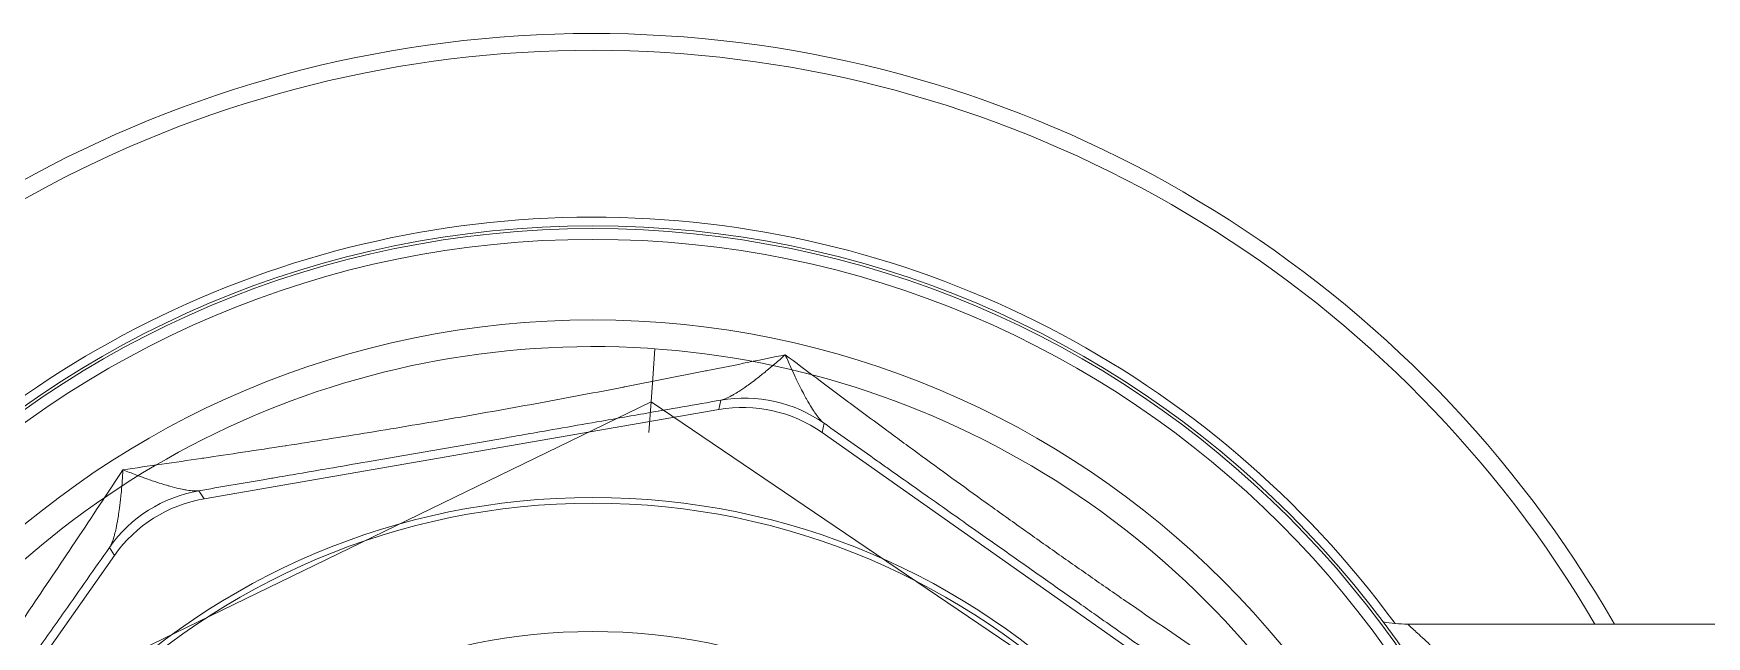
# Model space of a CAD drawing. Header units: metres. Extents: x 78 to 178, y -74 to 157.
# Drawn here: x 119.0425 to 119.0981, y 27.7088 to 27.7289 of the extents above; entities that cross this region are included whole.
import ezdxf

# ---------------------------------------------------------------- set-up
doc = ezdxf.new("R2010")
doc.units = ezdxf.units.M
doc.layers.add('mobiliario', color=252, linetype='Continuous', lineweight=9)

# ---------------------------------------------------------------- blocks, each defined once
blk = doc.blocks.new('SE2')
at = {"layer": 'mobiliario'}
for p, q in [((140.8121669646785, 375.000229504535), (135.7616338036416, 378.4210646788488)), ((146.299963708312, 377.6637019374917), (140.8121669646785, 375.000229504535)), ((140.8287213418723, 375.2305755180213), (140.8121669646785, 375.0002295045349)), ((140.7968801250408, 374.7875206524817), (140.8121669646785, 375.0002295045349)), ((140.783493933481, 374.6012583832664), (140.7968801250408, 374.7875206524816)), ((140.783493933481, 374.6012583832664), (140.7279500287923, 374.6054894912949)), ((140.8390720586237, 374.5975034360187), (140.783493933481, 374.6012583832664))]:
    blk.add_line(p, q, dxfattribs=at)
for radius in [6.700000000000001, 4.358578643762693]:
    blk.add_circle((141.2494305472752, 381.0845371118053), radius, dxfattribs=at)
for radius, start, end in [(6.499999999999996, 206.3803913987471, 265.3983418027593), (6.499999999999997, 266.3803913987469, 325.3983418027597)]:
    blk.add_arc((141.2494305472752, 381.0845371118053), radius, start, end, dxfattribs=at)
blk = doc.blocks.new('110-32-planta')
at = {"layer": 'mobiliario'}
for p, q in [((7.783686353403637, 4.058092271002066), (7.79368437124451, 4.072291497676907)), ((7.745967842813628, 4.064006789860692), (7.760167069488468, 4.054008772019819)), ((7.740704884610501, 4.060375985726363), (7.716584357537947, 4.060375985726363)), ((7.783686353403637, 4.058092271002066), (7.783855531078664, 4.057825171631918)), ((7.763602161145557, 4.05323777111193), (7.780712196828644, 4.056208474367612)), ((7.780881374573831, 4.055941374886697), (7.780712196828644, 4.056208474367612)), ((7.760097828367043, 4.053700277443347), (7.760167069488468, 4.054008772019819)), ((7.763602161145557, 4.05323777111193), (7.76353292005092, 4.052929276654811))]:
    blk.add_line(p, q, dxfattribs=at)
for centre, radius in [((7.767784357537947, 4.07990878572637), 0.0327752423231971), ((7.767784357537947, 4.07990878572637), 0.0326809355198816), ((7.767784357537947, 4.07990878572637), 0.0323251940586343), ((7.767784357537947, 4.079908785726381), 0.0237439999999998), ((7.767784357537947, 4.079908785726381), 0.0235519999999997)]:
    blk.add_circle(centre, radius, dxfattribs=at)
for centre, radius, start, end in [((7.767784357537947, 4.079908785726274), 0.0391714225744384, 209.9106744397554, 323.0401916659858), ((7.767784357537947, 4.079908785726278), 0.0386114951278725, 210.3898151397287, 322.4123922033968), ((7.767784357537947, 4.079908785726285), 0.0330636140941715, 216.2505794375824, 322.2335958144669)]:
    blk.add_arc(centre, radius, start, end, dxfattribs=at)
for centre, major_axis, ratio, start_param, end_param in [((7.7799251285319, 4.060740817583354), (0.002461502444541101, -0.0038862441655844), 0.9999553905319528, 5.890501997412554, 6.675868616946614), ((7.780094509099343, 4.060473397884678), (-0.0038860708033726, -0.0024613926365322), 0.9999553905319349, 1.178112914091508, 1.963479636997186), ((7.762815378781098, 4.057770163972221), (-0.0010074445323892, -0.0044885346732736), 0.9999553905319525, 5.890501997412567, 6.675868616946599), ((7.762746054646591, 4.057461299542023), (-0.0044883344417342, 0.001007399592586), 0.9999553905319352, 1.178112920983981, 1.963479636953977)]:
    blk.add_ellipse(centre, major_axis=major_axis, ratio=ratio, start_param=start_param, end_param=end_param, dxfattribs=at)
for points, knots in [([(7.79627156433937, 4.073514877410069), (7.795752728139156, 4.072823989587741), (7.795229108887312, 4.072123927981859), (7.794700020434859, 4.071412274389583), (7.794683011435808, 4.071389396333518), (7.794665996796347, 4.071366506320902), (7.794648976943108, 4.071343604874247), (7.794388179662262, 4.07099268322234), (7.794125691057729, 4.070638418450926), (7.793862779651548, 4.070282335338049), (7.793583450271092, 4.069904015976572), (7.793303644646741, 4.069523645514433), (7.793023717496082, 4.069141513351478), (7.793015064090512, 4.06912970047594), (7.793006410569425, 4.06911788591702), (7.79299775692796, 4.069106069663217), (7.792449271580316, 4.068357131531076), (7.791900062774054, 4.067600972702663), (7.791350106920496, 4.066836166767831), (7.791071983011974, 4.066449388784694), (7.790793667559192, 4.06606039857149), (7.790515135245101, 4.065669037188374), (7.790235705761787, 4.06527641520687), (7.789956057727202, 4.064881406266582), (7.789676382842607, 4.064484188193628), (7.789398958110027, 4.064090165978065), (7.789121571286173, 4.063694055379833), (7.788847566458904, 4.06330067132912), (7.788573561631637, 4.062907287278406), (7.788302027688104, 4.062515370262698), (7.788032822405233, 4.062124865779956), (7.787494411839496, 4.061343856814477), (7.786965364222852, 4.060568462455406), (7.786444259059955, 4.059798222176503), (7.78643899004885, 4.059790434104399), (7.786433721847991, 4.059782646560328), (7.786428454456235, 4.059774859544241), (7.785912776838358, 4.059012510721274), (7.785404849630985, 4.058255219586339), (7.784903206860178, 4.057502553208802), (7.784889498734366, 4.057481985494096), (7.784875794678918, 4.05746142022685), (7.784862094595907, 4.057440857296636), (7.7846033545541, 4.057052505385168), (7.784346030568514, 4.056664987040225), (7.784091480747782, 4.056280603683351), (7.783861241536883, 4.055932930601063), (7.783633272139312, 4.055587822139763), (7.783406678480673, 4.055244112641194)], [1.52883381e-08, 1.52883381e-08, 1.52883381e-08, 1.52883381e-08, 0.1211066937485003, 0.1211066937485003, 0.1211066937485003, 0.1250000000000002, 0.1250000000000002, 0.1250000000000002, 0.1846576051162134, 0.1846576051162134, 0.1846576051162134, 0.2480406363767938, 0.2480406363767938, 0.2480406363767938, 0.2500000000000004, 0.2500000000000004, 0.2500000000000004, 0.3741884404877237, 0.3741884404877237, 0.3741884404877237, 0.4369930715099171, 0.4369930715099171, 0.4369930715099171, 0.5000000000000006, 0.5000000000000006, 0.5000000000000006, 0.5625000000000006, 0.5625000000000006, 0.5625000000000006, 0.6250000000000004, 0.6250000000000004, 0.6250000000000004, 0.7500000000000001, 0.7500000000000001, 0.7500000000000001, 0.7512639030178277, 0.7512639030178277, 0.7512639030178277, 0.8750000000000001, 0.8750000000000001, 0.8750000000000001, 0.8783812706631234, 0.8783812706631234, 0.8783812706631234, 0.9422400160602032, 0.9422400160602032, 0.9422400160602032, 0.9999999748262192, 0.9999999748262192, 0.9999999748262192, 0.9999999748262192]), ([(7.783855531078714, 4.057825171631879), (7.78434994749584, 4.05853116452242), (7.784847762727864, 4.059241495739421), (7.785349501769318, 4.059956856051563), (7.78568121158252, 4.060429795201021), (7.786014636274053, 4.060904932267067), (7.78634980722095, 4.061382296944036), (7.78660387014407, 4.061744144133793), (7.786859015457133, 4.062107383708513), (7.787115165724693, 4.062471899080883), (7.787283547551588, 4.062711515322231), (7.787452363621711, 4.062951682844499), (7.787621690538742, 4.063192508900545), (7.787751070096817, 4.063376519625184), (7.787880734120384, 4.063560895210229), (7.788010750425585, 4.063745731307693), (7.78830975010031, 4.064170800555224), (7.788610613326526, 4.064598306047717), (7.788910944743867, 4.065024839985361), (7.78921364923697, 4.065454744190947), (7.78951549516465, 4.065883209880777), (7.789816325900822, 4.066310021223515), (7.79011600454487, 4.066735198005931), (7.790414675836708, 4.067158733198418), (7.790712434755711, 4.067580768176064), (7.790966804102495, 4.067941304014734), (7.791220507558335, 4.068300744934933), (7.791473621135522, 4.068659203934455), (7.791813083688473, 4.069139950200451), (7.792151372147861, 4.069618770364961), (7.79248862350959, 4.070095871901741), (7.792572029368329, 4.070213864200357), (7.792655371791241, 4.070331751376773), (7.792738641379813, 4.070449520377067), (7.792949209391416, 4.070747328792403), (7.793159430754236, 4.071044550035587), (7.793369164576631, 4.071340988314947), (7.793577736937669, 4.071635784982074), (7.793785827419256, 4.071929807721502), (7.793992861928217, 4.072222250868523)], [0, 0, 0, 0, 0.1505008491670417, 0.1505008491670417, 0.1505008491670417, 0.2500000000000002, 0.2500000000000002, 0.2500000000000002, 0.3254213494405178, 0.3254213494405178, 0.3254213494405178, 0.3750000000000001, 0.3750000000000001, 0.3750000000000001, 0.4128821277306659, 0.4128821277306659, 0.4128821277306659, 0.5, 0.5, 0.5, 0.5878062361857858, 0.5878062361857858, 0.5878062361857858, 0.6752762006393703, 0.6752762006393703, 0.6752762006393703, 0.7499999999999999, 0.7499999999999999, 0.7499999999999999, 0.8502156106320498, 0.8502156106320498, 0.8502156106320498, 0.8749999999999998, 0.8749999999999998, 0.8749999999999998, 0.9376735363665988, 0.9376735363665988, 0.9376735363665988, 1, 1, 1, 1]), ([(7.761390449221642, 4.051421578924948), (7.760699561399321, 4.051940415125166), (7.759999499793429, 4.05246403437701), (7.759287846201153, 4.052993122829458), (7.759264968145089, 4.053010131828514), (7.75924207813248, 4.053027146467972), (7.759219176685824, 4.053044166321214), (7.75886825503391, 4.053304963602059), (7.7585139902625, 4.053567452206596), (7.758157907149623, 4.053830363612775), (7.757779587788143, 4.054109692993229), (7.757399217326003, 4.054389498617577), (7.757017085163048, 4.054669425768238), (7.757005272287514, 4.054678079173812), (7.75699345772859, 4.054686732694896), (7.756981641474787, 4.054695386336359), (7.756232703342648, 4.055243871684008), (7.755476544514231, 4.055793080490268), (7.754711738579402, 4.056343036343828), (7.754324960596263, 4.056621160252348), (7.753935970383061, 4.056899475705129), (7.753544608999945, 4.057178008019224), (7.753151987018441, 4.057457437502538), (7.752756978078152, 4.057737085537123), (7.752359760005205, 4.058016760421711), (7.751965737789639, 4.058294185154291), (7.751569627191408, 4.058571571978148), (7.751176243140698, 4.058845576805417), (7.750782859089981, 4.059119581632685), (7.750390942074268, 4.059391115576222), (7.750000437591531, 4.059660320859091), (7.749219428626055, 4.060198731424826), (7.74844403426698, 4.060727779041467), (7.747673793988078, 4.061248884204363), (7.747666005915966, 4.061254153215469), (7.747658218371897, 4.06125942141633), (7.747650431355808, 4.06126468880809), (7.746888082532841, 4.061780366425963), (7.746130791397909, 4.062288293633332), (7.745378125020371, 4.062789936404143), (7.745357557305666, 4.062803644529957), (7.745336992038418, 4.062817348585411), (7.7453164291082, 4.062831048668421), (7.744928077196732, 4.063089788710225), (7.744540558851787, 4.063347112695812), (7.744156175494914, 4.063601662516546), (7.743808502412626, 4.063831901727446), (7.743463393951338, 4.064059871125021), (7.743119684452764, 4.064286464783652)], [1.52883621e-08, 1.52883621e-08, 1.52883621e-08, 1.52883621e-08, 0.1211066937485907, 0.1211066937485907, 0.1211066937485907, 0.125, 0.125, 0.125, 0.1846576051163235, 0.1846576051163235, 0.1846576051163235, 0.2480406363769735, 0.2480406363769735, 0.2480406363769735, 0.2500000000000001, 0.2500000000000001, 0.2500000000000001, 0.3741884404879914, 0.3741884404879914, 0.3741884404879914, 0.4369930715102337, 0.4369930715102337, 0.4369930715102337, 0.5000000000000001, 0.5000000000000001, 0.5000000000000001, 0.5625, 0.5625, 0.5625, 0.6249999999999997, 0.6249999999999997, 0.6249999999999997, 0.7499999999999997, 0.7499999999999997, 0.7499999999999997, 0.7512639030183803, 0.7512639030183803, 0.7512639030183803, 0.8749999999999998, 0.8749999999999998, 0.8749999999999998, 0.8783812706637725, 0.8783812706637725, 0.8783812706637725, 0.942240016060842, 0.942240016060842, 0.942240016060842, 0.9999999748264768, 0.9999999748264768, 0.9999999748264768, 0.9999999748264768]), ([(7.745700743443457, 4.063837612185603), (7.746406736333988, 4.063343195768485), (7.747117067550987, 4.062845380536462), (7.747832427863123, 4.062343641495008), (7.748305367012591, 4.062011931681801), (7.748780504078637, 4.061678506990268), (7.749257868755606, 4.061343336043368), (7.749619715945363, 4.061089273120252), (7.749982955520082, 4.060834127807193), (7.75034747089245, 4.060577977539636), (7.750587087133794, 4.060409595712737), (7.750827254656067, 4.060240779642612), (7.751068080712116, 4.06007145272558), (7.751252091436754, 4.059942073167508), (7.751436467021798, 4.059812409143944), (7.751621303119258, 4.059682392838745), (7.752046372366791, 4.059383393164018), (7.752473877859288, 4.059082529937793), (7.752900411796937, 4.05878219852045), (7.753330316002518, 4.058479494027356), (7.753758781692348, 4.058177648099671), (7.754185593035082, 4.057876817363503), (7.754610769817503, 4.057577138719451), (7.755034305009985, 4.057278467427614), (7.755456339987631, 4.056980708508614), (7.755816875826305, 4.056726339161826), (7.756176316746505, 4.05647263570599), (7.756534775746025, 4.056219522128799), (7.757015522012025, 4.055880059575851), (7.757494342176527, 4.055541771116462), (7.757971443713308, 4.055204519754735), (7.758089436011928, 4.055121113895991), (7.758207323188344, 4.055037771473081), (7.758325092188642, 4.054954501884505), (7.758622900603974, 4.054743933872906), (7.758920121847161, 4.054533712510085), (7.759216560126518, 4.054323978687687), (7.759511356793644, 4.054115406326652), (7.759805379533078, 4.053907315845069), (7.760097822680101, 4.053700281336102)], [0, 0, 0, 0, 0.1505008491662884, 0.1505008491662884, 0.1505008491662884, 0.2499999999999998, 0.2499999999999998, 0.2499999999999998, 0.325421349439888, 0.325421349439888, 0.325421349439888, 0.3749999999999998, 0.3749999999999998, 0.3749999999999998, 0.4128821277301026, 0.4128821277301026, 0.4128821277301026, 0.5, 0.5, 0.5, 0.5878062361853456, 0.5878062361853456, 0.5878062361853456, 0.6752762006389953, 0.6752762006389953, 0.6752762006389953, 0.75, 0.75, 0.75, 0.8502156106318066, 0.8502156106318066, 0.8502156106318066, 0.875, 0.875, 0.875, 0.9376735363664304, 0.9376735363664304, 0.9376735363664304, 1, 1, 1, 1]), ([(7.740705467884027, 4.060376022810494), (7.740705469091152, 4.060376023238376), (7.740703438530978, 4.060377840547513), (7.740699395865049, 4.060381452064453), (7.740699086595974, 4.060381728350086), (7.74069876558017, 4.060382015110267), (7.740698432843415, 4.060382312328573), (7.740679734801758, 4.060399014421548), (7.740623913841993, 4.060448946638822), (7.740534315374077, 4.060530385278251), (7.740531972896121, 4.060532514424231), (7.74052960738588, 4.060534665053314), (7.740527218915119, 4.060536837147655), (7.740482954683123, 4.060577091392865), (7.740430797314992, 4.060624713469067), (7.740371127880308, 4.060679666343193), (7.740308109122246, 4.060737703793989), (7.740236711411739, 4.060803917700451), (7.74015740883312, 4.060878309315359), (7.740152772588657, 4.060882658451522), (7.740148109312245, 4.060887035551762), (7.740143419329961, 4.06089144040754), (7.740067665543541, 4.060962588758229), (7.739985032125694, 4.061040871446042), (7.739897144441272, 4.061125164292786), (7.739891713486206, 4.061130373107484), (7.739886262476347, 4.061135604857061), (7.739880791598338, 4.061140859459801), (7.739791831291464, 4.061226302979342), (7.739697369571048, 4.061318034013115), (7.739598129791553, 4.061415761516042), (7.739592502596508, 4.06142130296044), (7.7395868600534, 4.061426863664661), (7.739581202307413, 4.061432443567266), (7.739373827723589, 4.061636964940799), (7.739145924807928, 4.061867367146685), (7.738902788484317, 4.062122438015186), (7.738651449596581, 4.062386114077366), (7.738383822795802, 4.062676154728574), (7.738104418260384, 4.062992884719321)], [0.3444963233536324, 0.3444963233536324, 0.3444963233536324, 0.3444963233536324, 0.3728322645218222, 0.3728322645218222, 0.3728322645218222, 0.3750000000000008, 0.3750000000000008, 0.3750000000000008, 0.4968152411113025, 0.4968152411113025, 0.4968152411113025, 0.5000000000000011, 0.5000000000000011, 0.5000000000000011, 0.5590214075982451, 0.5590214075982451, 0.5590214075982451, 0.6213557639677438, 0.6213557639677438, 0.6213557639677438, 0.6250000000000016, 0.6250000000000016, 0.6250000000000016, 0.6838626270898726, 0.6838626270898726, 0.6838626270898726, 0.6875000000000016, 0.6875000000000016, 0.6875000000000016, 0.7466462302179191, 0.7466462302179191, 0.7466462302179191, 0.7500000000000017, 0.7500000000000017, 0.7500000000000017, 0.8729264470855325, 0.8729264470855325, 0.8729264470855325, 1, 1, 1, 1]), ([(7.783855531078664, 4.057825171631918), (7.783826952158897, 4.05778238740589), (7.783800320240196, 4.057729649621258), (7.78377561799529, 4.057669911240068), (7.783749394495358, 4.057606493949827), (7.783725326590406, 4.057535158937084), (7.783702849427691, 4.057457612385761), (7.783696729908506, 4.057436499952042), (7.783690729128202, 4.057414920876684), (7.783684836704914, 4.057392883579744), (7.783667997184068, 4.057329904818242), (7.783652090942581, 4.057263379222707), (7.783636954990428, 4.057193734328041), (7.783615547931062, 4.057095234254859), (7.783595682441812, 4.056990511001587), (7.783577131487412, 4.056880427667287), (7.78357147113531, 4.056846838536568), (7.783565933508626, 4.056812747773509), (7.783560520242225, 4.056778230591497), (7.783547472533186, 4.056695033107043), (7.783535112641346, 4.056609160295298), (7.783523476840508, 4.056521516421173), (7.783506543366463, 4.05639396909644), (7.783491138442698, 4.056262658545922), (7.783477034367797, 4.056127330007242), (7.783474313946747, 4.056101227578803), (7.783471642083413, 4.05607497507513), (7.78346901871167, 4.056048575360858), (7.783457674261825, 4.05593441302939), (7.783447349103532, 4.05581872551971), (7.783437934243026, 4.055700924079982), (7.783432034427541, 4.055627103893556), (7.783426493300722, 4.055552444951562), (7.783421272757124, 4.055476197339054), (7.783416046571106, 4.055399867317266), (7.783411141398318, 4.055321942038499), (7.783406678502537, 4.055244113139735)], [0, 0, 0, 0, 0.1063555931686196, 0.1063555931686196, 0.1063555931686196, 0.2192609546249632, 0.2192609546249632, 0.2192609546249632, 0.25, 0.25, 0.25, 0.3378468449464662, 0.3378468449464662, 0.3378468449464662, 0.4620902758169505, 0.4620902758169505, 0.4620902758169505, 0.5, 0.5, 0.5, 0.5913745996845777, 0.5913745996845777, 0.5913745996845777, 0.7243512150494196, 0.7243512150494196, 0.7243512150494196, 0.75, 0.75, 0.75, 0.8609150295741475, 0.8609150295741475, 0.8609150295741475, 0.930419852093134, 0.930419852093134, 0.930419852093134, 0.9999997962086136, 0.9999997962086136, 0.9999997962086136, 0.9999997962086136]), ([(7.76353292005092, 4.052929276654786), (7.764381765185674, 4.053078888673902), (7.765236168612182, 4.053229180258846), (7.766096447348112, 4.053380173709097), (7.766666189225277, 4.053480173032799), (7.767238508740932, 4.053580480287564), (7.767813723312166, 4.053681142480456), (7.768248808293286, 4.053757282082063), (7.768685587530327, 4.05383363128443), (7.769123937103963, 4.053910164841639), (7.769412882418906, 4.053960613191818), (7.769702510016379, 4.054011141644509), (7.769992940623396, 4.054061770257405), (7.770214043269958, 4.054100313441328), (7.770435576724885, 4.054138908644141), (7.770657671227433, 4.054177578114622), (7.771169889575483, 4.054266761827239), (7.771685093292724, 4.054356340859766), (7.772199626785059, 4.05444567692216), (7.772717326448919, 4.054535562712224), (7.773233512581222, 4.054625057790048), (7.773747664674453, 4.054714075725872), (7.774260359263749, 4.054802841316146), (7.774771031598731, 4.054891132511211), (7.775279989702398, 4.054979006620862), (7.775715102973926, 4.055054131058522), (7.776148963250308, 4.055128950636561), (7.776581714131688, 4.055203493261824), (7.777161304254597, 4.055303329382791), (7.777738679407598, 4.05540263006571), (7.778314042348724, 4.055501438137774), (7.778456693903713, 4.055525935935801), (7.778599221757296, 4.055550403450741), (7.778741615661097, 4.055574839061637), (7.779100719323857, 4.05563646331057), (7.779459105818084, 4.055697907846671), (7.779816657998202, 4.055759154584777), (7.780172726937658, 4.055820147251843), (7.780527969028058, 4.055880943852721), (7.780881367312781, 4.055941373526767)], [0, 0, 0, 0, 0.1503962124831466, 0.1503962124831466, 0.1503962124831466, 0.2499999999999996, 0.2499999999999996, 0.2499999999999996, 0.3253390372532531, 0.3253390372532531, 0.3253390372532531, 0.3749999999999996, 0.3749999999999996, 0.3749999999999996, 0.4128065191092734, 0.4128065191092734, 0.4128065191092734, 0.4999999999999996, 0.4999999999999996, 0.4999999999999996, 0.5877300242257815, 0.5877300242257815, 0.5877300242257815, 0.6752113538383816, 0.6752113538383816, 0.6752113538383816, 0.7499999999999997, 0.7499999999999997, 0.7499999999999997, 0.8501656206526904, 0.8501656206526904, 0.8501656206526904, 0.8749999999999996, 0.8749999999999996, 0.8749999999999996, 0.9376299044250336, 0.9376299044250336, 0.9376299044250336, 1, 1, 1, 1]), ([(7.780881378787178, 4.05594137563315), (7.780932271794847, 4.055948928078506), (7.780991330979098, 4.055950466830473), (7.781055894260859, 4.055947269446207), (7.781124435509702, 4.055943875060037), (7.781199213767023, 4.055935148071835), (7.781278927908957, 4.055922328319834), (7.781300630479982, 4.055918838078682), (7.781322704186372, 4.055915041060931), (7.781345145852604, 4.05591095025105), (7.781409280231202, 4.05589925942796), (7.781476222371594, 4.055885209046497), (7.781545655405459, 4.055869129176808), (7.78164385583996, 4.055846387117274), (7.781747023698451, 4.055819591774174), (7.781854475699467, 4.055789317265457), (7.781887261945733, 4.055780079768815), (7.781920449257967, 4.055770516937545), (7.781953968938707, 4.05576065943735), (7.782034762125028, 4.055736899698818), (7.78211768006551, 4.055711374772378), (7.78220188973183, 4.055684438316944), (7.782324439285495, 4.055645237940851), (7.78244973783665, 4.055603047356218), (7.782578113022523, 4.055557963545805), (7.782602874274922, 4.055549267693869), (7.782627750455062, 4.05554046380471), (7.782652739001357, 4.055531553162371), (7.782760798909727, 4.055493020180759), (7.782869802086381, 4.055452913868669), (7.782980327389324, 4.055411081151688), (7.783049587989928, 4.055384866710049), (7.783119453599247, 4.055357969529129), (7.783190618483943, 4.055330103570089), (7.78326186031245, 4.055302207482242), (7.783334407188263, 4.055273339411893), (7.783406677913482, 4.055244112678238)], [2.9838028769e-06, 2.9838028769e-06, 2.9838028769e-06, 2.9838028769e-06, 0.1063555931699096, 0.1063555931699096, 0.1063555931699096, 0.2192609546253091, 0.2192609546253091, 0.2192609546253091, 0.25, 0.25, 0.25, 0.337846844946651, 0.337846844946651, 0.337846844946651, 0.4620902758170769, 0.4620902758170769, 0.4620902758170769, 0.5, 0.5, 0.5, 0.5913745996846812, 0.5913745996846812, 0.5913745996846812, 0.7243512150495088, 0.7243512150495088, 0.7243512150495088, 0.75, 0.75, 0.75, 0.8609150295708136, 0.8609150295708136, 0.8609150295708136, 0.9304198520887408, 0.9304198520887408, 0.9304198520887408, 0.9999998235439406, 0.9999998235439406, 0.9999998235439406, 0.9999998235439406]), ([(7.783406678733015, 4.055244112695927), (7.782551189821062, 4.055122441787243), (7.781685801791958, 4.054997661840335), (7.780808304586293, 4.054868545350082), (7.780780344537938, 4.054864431259134), (7.780752372219887, 4.054860312773388), (7.780724388323812, 4.054856189964798), (7.78029151642265, 4.054792415857463), (7.77985506917929, 4.054727469676926), (7.779417152842405, 4.054661553543159), (7.778952215750087, 4.054591570185628), (7.778485624976461, 4.054520493875247), (7.778017584253937, 4.054448241195678), (7.778003554333899, 4.054446075359955), (7.777989523111203, 4.054443908466779), (7.777975490575442, 4.054441740511916), (7.777057830324693, 4.054299966705595), (7.776134467700599, 4.054153581395297), (7.775204359498188, 4.054001588756904), (7.774734227474397, 4.053924762634412), (7.774262371403957, 4.05384650364477), (7.773788542891253, 4.053766696499205), (7.773313872454309, 4.053686747547967), (7.772837221622857, 4.053605244730881), (7.772359101685729, 4.053522221343592), (7.771884195300942, 4.053439755975286), (7.771408325467683, 4.053355872911879), (7.770936613923419, 4.053271499540517), (7.770464902379153, 4.053187126169156), (7.769995902056763, 4.05310203020678), (7.769529479316226, 4.053016272862024), (7.76859663383516, 4.052844758172512), (7.767674108311702, 4.052670539432853), (7.766760624062242, 4.052494314073541), (7.766750651823544, 4.052492390273162), (7.766740680663588, 4.052490466234111), (7.766730710578713, 4.052488541956865), (7.76582739371058, 4.052314197192554), (7.764932897450548, 4.052137901763636), (7.764045922428693, 4.051960389806815), (7.764020937805923, 4.051955389587906), (7.763995958932653, 4.051950388328066), (7.76397098567471, 4.051945386022641), (7.763513418202863, 4.051853732292364), (7.763057734669317, 4.051761728094799), (7.76260633300361, 4.05167000216976), (7.762198093332784, 4.051587046867893), (7.761793356424307, 4.051504318983983), (7.761390449001076, 4.051421579052636)], [1.48465751e-08, 1.48465751e-08, 1.48465751e-08, 1.48465751e-08, 0.1211400655707425, 0.1211400655707425, 0.1211400655707425, 0.1249999999999999, 0.1249999999999999, 0.1249999999999999, 0.1847078101698722, 0.1847078101698722, 0.1847078101698722, 0.2480997718561918, 0.2480997718561918, 0.2480997718561918, 0.2499999999999998, 0.2499999999999998, 0.2499999999999998, 0.3742657681819774, 0.3742657681819774, 0.3742657681819774, 0.4370770808151331, 0.4370770808151331, 0.4370770808151331, 0.4999999999999993, 0.4999999999999993, 0.4999999999999993, 0.5624999999999996, 0.5624999999999996, 0.5624999999999996, 0.6249999999999997, 0.6249999999999997, 0.6249999999999997, 0.7499999999999999, 0.7499999999999999, 0.7499999999999999, 0.7513645882107456, 0.7513645882107456, 0.7513645882107456, 0.8749999999999998, 0.8749999999999998, 0.8749999999999998, 0.8784826055394999, 0.8784826055394999, 0.8784826055394999, 0.9422919417414098, 0.9422919417414098, 0.9422919417414098, 0.999999975153797, 0.999999975153797, 0.999999975153797, 0.999999975153797]), ([(7.760097831638844, 4.053700275156366), (7.760139159739836, 4.053669628098504), (7.760182011277869, 4.053628952244504), (7.760225403549527, 4.053581038085056), (7.760271468931434, 4.053530172251811), (7.760318171410312, 4.053471128370667), (7.760365469604544, 4.053405701440202), (7.760378351599214, 4.053387881957171), (7.760391279097568, 4.053369582850972), (7.760404258959582, 4.053350815722552), (7.760441332450858, 4.053297212458411), (7.760478724268822, 4.053239955183656), (7.760516439717484, 4.053179507348491), (7.760569789540418, 4.053094001768776), (7.760623781164107, 4.053002126260071), (7.760678343981503, 4.052904758901149), (7.760695007092018, 4.052875023576998), (7.760711723987122, 4.052844773602668), (7.760728467211961, 4.052814080338794), (7.760768783185604, 4.052740174097377), (7.760809357783778, 4.052663510957717), (7.760849849119786, 4.052584933829377), (7.760908792133683, 4.052470549538195), (7.760967567557081, 4.05235209951185), (7.761026470218255, 4.052229432381252), (7.761037834770009, 4.052205765250998), (7.761049204107088, 4.052181940525144), (7.761060577331804, 4.052157960914939), (7.761109740304639, 4.052054304392338), (7.761158457995684, 4.051948867782574), (7.761207031563131, 4.051841133286114), (7.761237471594675, 4.051773618346548), (7.761267856771162, 4.051705192457685), (7.761298474087219, 4.051635166374278), (7.761329124677416, 4.051565064188277), (7.761360009207166, 4.051493355484705), (7.761390448643197, 4.051421579487772)], [2.7834320045e-06, 2.7834320045e-06, 2.7834320045e-06, 2.7834320045e-06, 0.1063511576115379, 0.1063511576115379, 0.1063511576115379, 0.2192509502596411, 0.2192509502596411, 0.2192509502596411, 0.25, 0.25, 0.25, 0.3378264057480204, 0.3378264057480204, 0.3378264057480204, 0.4620599323520904, 0.4620599323520904, 0.4620599323520904, 0.5, 0.5, 0.5, 0.5913558040144002, 0.5913558040144002, 0.5913558040144002, 0.7243419426946223, 0.7243419426946223, 0.7243419426946223, 0.75, 0.75, 0.75, 0.8609119361817821, 0.8609119361817821, 0.8609119361817821, 0.9304181102913244, 0.9304181102913244, 0.9304181102913244, 0.9999998219742152, 0.9999998219742152, 0.9999998219742152, 0.9999998219742152]), ([(7.76353292005092, 4.052929276654811), (7.763482457645466, 4.052919231779178), (7.763426331603299, 4.052900770660446), (7.763366623092984, 4.052875996309857), (7.763303237996047, 4.052849696464068), (7.763235781883267, 4.05281627529888), (7.763165059290586, 4.052777337948008), (7.763145797496839, 4.052766733087619), (7.763126289588939, 4.052755714057227), (7.763106534322801, 4.05274429427672), (7.763050108708548, 4.052711676739438), (7.762991833697392, 4.052675891733688), (7.762931902557539, 4.052637360521401), (7.762847127861433, 4.052582856772264), (7.762759050627835, 4.052522868394643), (7.762668109953196, 4.05245815906516), (7.762640337294378, 4.052438397279392), (7.762612296065428, 4.052418193195457), (7.762584041584865, 4.052397599595632), (7.762516007684339, 4.052348012312688), (7.762446561758821, 4.052296043106153), (7.762376373132576, 4.052242307920877), (7.762274199937514, 4.052164085908845), (7.762170440694994, 4.052082116532069), (7.762064764167043, 4.051996388941052), (7.762044375166822, 4.051979848845487), (7.762023914489098, 4.051963168316284), (7.762003384104125, 4.051946349420983), (7.761914637527538, 4.051873646479375), (7.761825532769363, 4.051799143901096), (7.761735576268506, 4.051722502260108), (7.761679202424296, 4.051674472558116), (7.76162248886338, 4.051625595843574), (7.7615648815593, 4.051575371637095), (7.76150721167, 4.051525092866473), (7.76144864370859, 4.051473461657646), (7.761390449386957, 4.051421579391643)], [0, 0, 0, 0, 0.1063511576091267, 0.1063511576091267, 0.1063511576091267, 0.219250950259083, 0.219250950259083, 0.219250950259083, 0.25, 0.25, 0.25, 0.3378264057476037, 0.3378264057476037, 0.3378264057476037, 0.462059932351765, 0.462059932351765, 0.462059932351765, 0.5, 0.5, 0.5, 0.5913558040141578, 0.5913558040141578, 0.5913558040141578, 0.7243419426944433, 0.7243419426944433, 0.7243419426944433, 0.75, 0.75, 0.75, 0.8609119361812169, 0.8609119361812169, 0.8609119361812169, 0.9304181102905821, 0.9304181102905821, 0.9304181102905821, 0.9999997966865909, 0.9999997966865909, 0.9999997966865909, 0.9999997966865909])]:
    blk.add_open_spline(points, degree=3, knots=knots, dxfattribs=at)
blk.add_open_spline([(7.741517506105722, 4.060306004669033), (7.741248976639893, 4.060352371180083), (7.740976343748251, 4.060376016960475), (7.74070547226605, 4.060376018887463)], degree=3, dxfattribs=at)

msp = doc.modelspace()

# ---------------------------------------------------------------- block references
at = {"xscale": 0.0044247438065974, "yscale": 0.0044247438065974, "zscale": 0.0044247438065974, "rotation": 179.9999999999999}
msp.add_blockref('SE2', (119.6861233141487, 29.37591638990273), dxfattribs=at)
at = {"rotation": 179.9999999999999}
msp.add_blockref('110-32-planta', (126.8289151286874, 31.7696237302531), dxfattribs=at)

doc.saveas('drawing.dxf')
